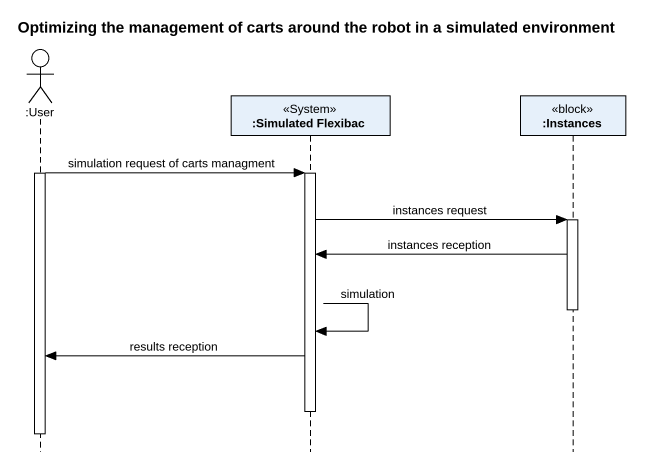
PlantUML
@startuml
title Optimizing the management of carts around the robot in a simulated environment
hide footbox
actor ":User" as User
participant ":Simulated Flexibac" as Simulated_Flexibac <<System>>
participant ":Instances" as Instances <<block>>

activate User
User -> Simulated_Flexibac : simulation request of carts managment
activate Simulated_Flexibac
Simulated_Flexibac -> Instances : instances request
activate Instances
Instances -> Simulated_Flexibac : instances reception
deactivate Instances
Simulated_Flexibac -> Simulated_Flexibac : simulation
Simulated_Flexibac -> User : results reception
deactivate Simulated_Flexibac
deactivate User
@enduml
